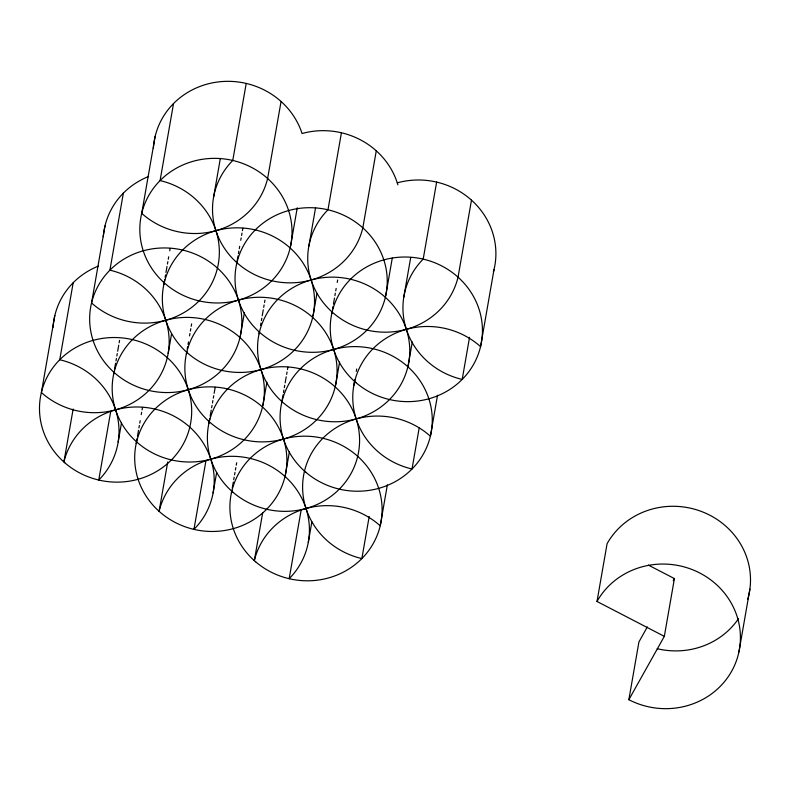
<?xml version="1.0" encoding="UTF-8"?>
<svg xmlns="http://www.w3.org/2000/svg" width="790" height="790" viewBox="0 0 790 790"><rect width="100%" height="100%" fill="white"/><g stroke="black" fill="none" stroke-linecap="round" stroke-linejoin="round"><path stroke-width="1.19" d="M54.826 315.506L41.376 392.541A76.215 72.186 9.9 0 0 160.39 375.26A76.215 72.186 9.9 0 0 109.909 270.17L123.359 193.135M73.184 282.721L59.744 359.746A76.215 72.186 9.9 0 1 98.75 480.053L110.719 411.442M73.144 409.032L63.901 461.992A76.215 72.186 9.9 0 1 173.583 415.945A76.215 72.186 9.9 0 1 193.955 529.379L205.933 460.777M104.991 225.93L91.551 302.955A76.215 72.186 9.9 0 0 210.565 285.684A76.215 72.186 9.9 0 0 160.084 180.584L173.524 103.559M155.166 136.344L141.716 213.369A76.215 72.186 9.9 0 0 267.622 178.51L281.062 101.485M113.691 374.085L114.106 371.675M114.53 369.276L115.577 363.252M116.002 360.852L116.416 358.443M116.841 356.033L117.256 353.624M117.68 351.224L118.727 345.2M119.152 342.791L119.567 340.391M118.164 441.966L121.522 422.709M163.856 284.509L164.695 279.69M165.12 277.28L165.544 274.881M165.959 272.471L167.006 266.447M167.431 264.048L167.855 261.638M168.27 259.229L168.695 256.819M169.741 250.805L170.166 248.396M136.206 443.546L137.045 438.726M137.47 436.317L138.517 430.303M138.941 427.894L139.356 425.494M139.781 423.084L140.195 420.675M141.252 414.661L141.667 412.252M142.091 409.842L142.506 407.433M168.181 353.328L171.539 334.061M213.646 196.868L220.361 158.356M186.381 353.959L186.796 351.55M187.22 349.15L187.635 346.741M188.06 344.331L188.484 341.922M189.531 335.908L189.946 333.499M190.37 331.089L190.795 328.689M191.21 326.28L191.634 323.87M167.717 461.972L159.106 511.327A76.215 72.186 9.9 0 1 268.798 465.28A76.215 72.186 9.9 0 1 289.17 578.705L301.138 510.103M246.213 83.434L232.774 160.459A76.215 72.186 9.9 0 0 253.146 273.893A76.215 72.186 9.9 0 0 362.827 227.846L376.277 150.811M236.546 264.383L238.017 255.95M238.442 253.55L238.857 251.141M239.281 248.732L239.696 246.322M240.753 240.308L241.167 237.899M241.592 235.489L242.007 233.09M242.431 230.68L242.856 228.27M208.896 423.42L209.735 418.601M210.16 416.192L211.207 410.178M211.631 407.768L212.046 405.359M212.471 402.959L212.885 400.55M213.31 398.14L213.734 395.731M214.149 393.331L215.196 387.307M240.348 335.878A76.215 72.186 9.9 0 0 141.519 251.299A76.215 72.186 9.9 0 0 115.409 373.591A76.215 72.186 9.9 0 0 240.348 335.878L244.387 312.741M213.083 492.96L216.658 472.499M231.421 492.871L231.835 490.462M232.26 488.062L233.307 482.038M233.731 479.629L234.146 477.229M234.571 474.82L234.986 472.41M235.41 470.001L235.825 467.601M236.25 465.192L236.674 462.782M259.071 333.834L259.485 331.425M260.542 325.411L260.957 323.001M261.381 320.592L261.796 318.192M262.221 315.783L263.268 309.759M263.692 307.359L264.107 304.95M264.531 302.54L264.946 300.131M290.522 246.292A76.215 72.186 9.9 0 0 191.684 161.713A76.215 72.186 9.9 0 0 165.584 284.005A76.215 72.186 9.9 0 0 290.522 246.292L297.247 207.78M262.873 405.329A76.215 72.186 9.9 0 0 164.034 320.75A76.215 72.186 9.9 0 0 137.934 443.042A76.215 72.186 9.9 0 0 262.873 405.329L266.911 382.202M308.851 246.203L315.575 207.691M281.586 403.295L283.057 394.862M283.482 392.462L283.896 390.053M284.321 387.643L284.736 385.234M285.16 382.834L286.207 376.81M286.632 374.401L287.047 372.001M287.471 369.592L287.886 367.182M262.724 512.513L254.321 560.653A76.215 72.186 9.9 0 1 380.217 525.794L387.367 484.872M341.428 132.76L327.978 209.785A76.215 72.186 9.9 0 0 348.351 323.219A76.215 72.186 9.9 0 0 458.042 277.172L471.482 200.147M285.387 474.79A76.215 72.186 9.9 0 0 186.559 390.211A76.215 72.186 9.9 0 0 160.449 512.503A76.215 72.186 9.9 0 0 285.387 474.79L289.377 451.92M313.038 315.753A76.215 72.186 9.9 0 0 214.208 231.174A76.215 72.186 9.9 0 0 188.099 353.466A76.215 72.186 9.9 0 0 313.038 315.753L316.869 293.821M331.76 313.709L332.175 311.3M332.6 308.89L333.015 306.49M333.439 304.081L334.486 298.057M334.911 295.657L335.325 293.248M335.75 290.839L336.175 288.429M337.221 282.415L337.636 280.006M335.562 385.204A76.215 72.186 9.9 0 0 236.724 300.625A76.215 72.186 9.9 0 0 210.624 422.917A76.215 72.186 9.9 0 0 335.562 385.204L339.601 362.077M308.298 542.295L311.872 521.835M353.762 385.846L354.809 379.822M356.28 371.399L356.705 368.989M385.727 295.628A76.215 72.186 9.9 0 0 286.898 211.049A76.215 72.186 9.9 0 0 260.789 333.341A76.215 72.186 9.9 0 0 385.727 295.628L392.284 258.053M403.779 297.198L410.711 257.481M369.207 516.453L361.86 558.579A76.215 72.186 9.9 0 1 311.379 453.49A76.215 72.186 9.9 0 1 430.392 436.208L437.532 395.286M436.633 182.085L423.193 259.12A76.215 72.186 9.9 0 0 462.199 379.417L469.546 337.291M408.252 365.079A76.215 72.186 9.9 0 0 309.413 280.499A76.215 72.186 9.9 0 0 283.314 402.791A76.215 72.186 9.9 0 0 408.252 365.079L412.291 341.952M419.164 428.081L412.025 469.003A76.215 72.186 9.9 0 1 361.543 363.904A76.215 72.186 9.9 0 1 480.557 346.632L494.007 269.597M597.003 601.476A76.215 72.186 9.9 0 1 699.802 573.017A76.215 72.186 9.9 0 1 731.649 671.233A76.215 72.186 9.9 0 1 628.85 699.703L664.331 636.355L597.003 601.476L607.085 543.708A76.215 72.186 9.9 0 1 702.488 511.881A76.215 72.186 9.9 0 1 747.735 599.205M628.85 699.703L638.932 641.934L647.356 626.895M664.331 636.355L674.413 578.586L648.353 565.087M738.917 651.977L749.888 589.133M673.208 580.729L674.413 578.586M53.058 327.396A76.215 72.186 9.9 0 1 98.375 266.102M397.271 182.846A76.215 72.186 9.9 0 1 472.41 200.986A76.215 72.186 9.9 0 1 493.404 271.928M397.884 184.84A76.215 72.186 9.9 0 0 302.066 133.52A76.215 72.186 9.9 0 0 220.124 81.716A76.215 72.186 9.9 0 0 153.398 148.224M103.293 236.783A76.215 72.186 9.9 0 1 148.55 176.516M738.452 618.758A76.215 72.186 9.9 0 1 657.211 648.718M233.139 492.377A76.215 72.186 9.9 0 0 358.077 454.665A76.215 72.186 9.9 0 0 259.248 370.085A76.215 72.186 9.9 0 0 233.139 492.377M255.664 561.828A76.215 72.186 9.9 0 0 380.602 524.116A76.215 72.186 9.9 0 0 281.763 439.536A76.215 72.186 9.9 0 0 255.664 561.828M305.829 472.252A76.215 72.186 9.9 0 0 430.767 434.54A76.215 72.186 9.9 0 0 331.938 349.96A76.215 72.186 9.9 0 0 305.829 472.252M65.244 463.167A76.215 72.186 9.9 0 0 190.183 425.454A76.215 72.186 9.9 0 0 91.344 340.875A76.215 72.186 9.9 0 0 65.244 463.167M356.004 382.666A76.215 72.186 9.9 0 0 480.942 344.954A76.215 72.186 9.9 0 0 382.103 260.374A76.215 72.186 9.9 0 0 356.004 382.666"/></g></svg>
